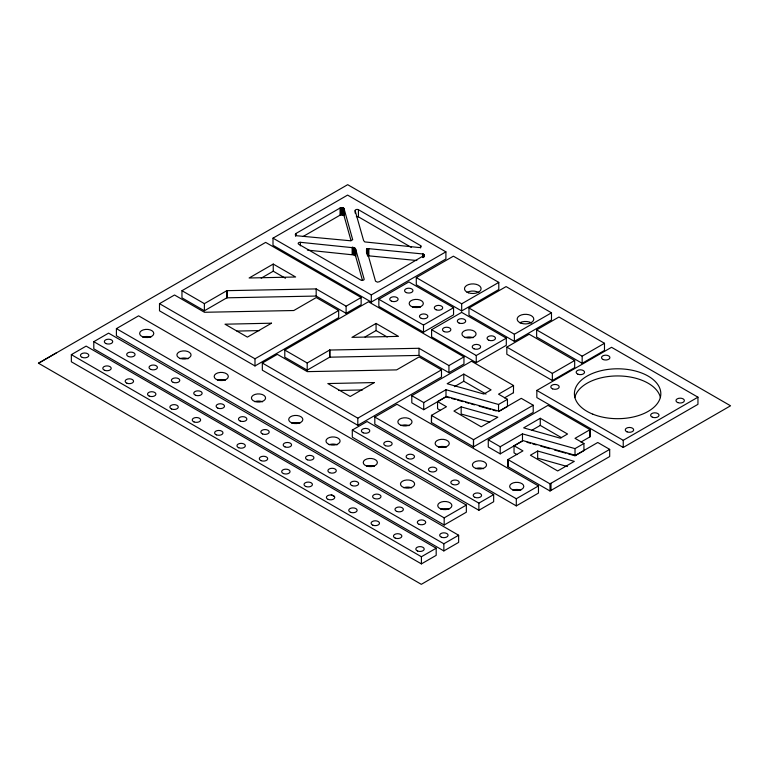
<?xml version="1.0" encoding="UTF-8"?>
<svg xmlns="http://www.w3.org/2000/svg" width="769" height="769" viewBox="0 0 769 769"><rect width="100%" height="100%" fill="white"/><g stroke="black" fill="none" stroke-linecap="round" stroke-linejoin="round"><path stroke-width="1.15" d="M366.515 249.3L375.522 281.185L377.396 282.146L379.367 281.733L424.382 255.279L422.71 253.953L368.466 248.637L366.515 249.3L366.515 252.866M295.584 233.718L295.267 234.92L296.824 235.756L350.568 240.774L352.702 239.736L344.012 208.514L342.138 207.553L340.158 207.966L295.873 233.536L295.584 236.102M38.45 363.285L347.684 184.675L730.55 405.792L421.316 584.325L38.45 363.208L56.137 353M71.354 354.644L86.138 346.108L436.186 548.21L436.186 555.353L421.412 563.888L71.354 361.786L71.354 354.644L421.412 556.746L436.186 548.21M93.799 341.676L108.583 333.14L458.641 535.243L458.641 542.385L443.857 550.921L93.799 348.818L93.799 341.676L443.857 543.779L458.641 535.243M116.407 328.632L138.583 315.828L466.341 505.06L466.341 512.202L444.174 525.006L116.407 335.765L116.407 328.632L444.174 517.864L466.341 505.06M159.5 303.668L174.525 294.998L204.458 312.281L293.806 310.522L316.261 297.555L338.668 310.493L338.668 317.635L254.991 365.948L159.5 310.811L159.5 303.668L254.991 358.806L338.668 310.493M181.965 290.701L265.651 242.389L361.142 297.516L361.142 304.659L346.108 313.339L316.174 296.055L226.836 297.814L204.381 310.782L181.965 297.843L181.965 290.701L204.381 303.64L226.836 290.672L316.174 288.913L346.108 306.197L361.142 297.516M273.005 238.159L347.598 195.095L445.905 251.848L445.905 258.99L371.302 302.054L273.005 245.301L273.005 238.159L371.302 294.921L445.905 251.848M303.082 236.516L340.158 215.109L342.138 214.695L344.012 215.656L351.058 240.774M273.245 264.065L249.127 277.993L295.632 276.994L273.245 264.065L273.245 271.207L285.453 278.263M261.181 278.176L273.245 271.207M262.325 363.035L277.349 354.355L307.283 371.638L396.621 369.889L419.086 356.922L441.493 369.86L441.493 377.002L357.816 425.305L262.325 370.177L262.325 363.035L357.816 418.173L441.493 369.86M284.79 350.068L368.466 301.756L463.957 356.883L463.957 364.025L448.933 372.705L418.999 355.422L329.661 357.181L307.196 370.139L284.79 357.21L284.79 350.068L307.196 362.997L329.661 350.039L418.999 348.28L448.933 365.563L463.957 356.883M416.289 277.599L453.393 256.183L498.793 282.386L498.793 289.529L461.679 310.955L416.289 284.741L416.289 277.599L461.679 303.813L498.793 282.386M378.848 299.266L408.906 281.915L453.556 307.696L453.556 314.838L423.498 332.189L378.848 306.408L378.848 299.266L423.498 325.047L453.556 307.696M376.07 323.432L351.942 337.36L398.457 336.361L376.07 323.432L376.07 330.574L387.259 337.033M365.015 336.957L376.07 330.574M468.984 308.023L506.089 286.597L551.488 312.81L551.488 319.952L514.374 341.378L468.984 315.165L468.984 308.023L514.374 334.236L551.488 312.81M431.601 329.728L461.66 312.377L506.31 338.158L506.31 345.291L476.251 362.651L431.601 336.87L431.601 329.728L476.251 355.509L506.31 338.158M352.298 430.054L367.082 421.518L493.66 494.602L493.66 501.744L478.876 510.27L352.298 437.196L352.298 430.054L478.876 503.128L493.66 494.602M374.811 417.058L396.977 404.254L538.463 485.941L538.463 493.083L516.297 505.887L374.811 424.2L374.811 417.058L516.297 498.745L538.463 485.941M449.423 397.823L445.991 396.862L423.729 409.714L411.8 402.821L411.8 395.679L471.474 361.228L513.548 385.519L513.432 392.728M506.829 347.107L529.159 334.217L574.674 360.498L574.674 367.64L552.353 380.53L506.829 354.249L506.829 347.107L552.353 373.388L574.674 360.498M536.637 329.891L558.967 317.001L604.482 343.282L604.482 350.424L582.162 363.314L536.637 337.033L536.637 329.891L582.162 356.172L604.482 343.282M463.794 374.109L447.154 383.721L483.836 394.036L491.074 389.864L463.794 374.109L463.794 381.251L486.018 394.084M411.8 395.679L423.729 402.572L445.991 389.72L498.543 404.465L507.453 399.322L507.453 406.465L498.543 411.607L498.543 404.465M454.441 386.653L463.794 381.251M437.561 401.591L446.462 396.448L499.014 411.194L521.276 398.342L533.215 405.234L533.215 412.376L473.531 446.827L431.457 422.537L431.457 415.395L446.462 406.734L437.561 401.591L437.561 408.733L440.531 410.444M431.457 422.537L431.582 415.327M461.169 406.878L453.941 411.05L481.211 426.805L497.851 417.192L461.169 406.878L461.169 414.02L489.824 422.075M513.548 385.519L498.543 394.18L507.453 399.322M504.493 397.881L513.548 392.661M536.839 390.431L611.547 347.3L697.954 397.189L697.954 404.331L623.236 447.462L536.839 397.573L536.839 390.431L623.236 440.32L697.954 397.189M431.457 415.395L473.531 439.685L533.215 405.234M568.166 453.835L575.02 455.757L583.931 450.615L583.931 443.482L575.02 448.615L522.478 433.87L522.478 441.012L500.215 453.873L488.277 446.981L488.277 439.839L547.961 405.378L590.034 429.669L590.034 436.811L580.98 442.04M540.271 418.269L523.641 427.872L560.313 438.195L567.551 434.014L540.271 418.269L540.271 425.411L561.485 437.657M488.277 439.839L500.215 446.731L522.478 433.87M531.956 430.207L540.271 425.411M514.038 445.741L522.949 440.608L575.491 455.354L597.753 442.492L609.692 449.384L609.692 456.526L550.008 490.987L507.934 466.696L507.934 459.554L522.949 450.884L514.038 445.741L514.038 452.883L517.008 454.604M507.934 466.696L508.059 459.478M537.656 451.028L530.418 455.21L557.688 470.955L574.328 461.352L537.656 451.028L537.656 458.17L567.455 466.562M590.034 429.669L575.02 438.34L583.931 443.482M507.934 459.554L550.008 483.845L609.692 449.384M236.929 331.083L259.586 330.593M338.562 390.469L362.41 389.96M416.846 260.518L368.12 255.779L368.12 248.637M300.371 242.302L354.499 247.878L355.672 249.223L364.15 279.128A1.99 1.153 0 0 1 363.872 279.829L363.295 280.176A1.99 1.153 0 0 1 360.853 280.099L298.68 244.206A1.99 1.153 0 0 1 298.41 242.917A1.99 1.153 0 0 1 300.371 242.302L300.371 245.869M307.427 250.108L354.499 255.02L355.672 256.365L362.516 280.512M451.711 398.467L455.133 399.428M457.42 400.063L463.13 401.668M465.418 402.312L468.84 403.273M471.128 403.917L474.55 404.879M479.125 406.157L490.545 409.358M492.833 410.002L496.255 410.963M527.044 442.3L530.466 443.261M532.754 443.905L536.185 444.867M540.751 446.145L549.893 448.712M554.459 449.99L565.888 453.201M358.431 209.706L420.605 245.609A1.99 1.153 0 0 1 420.739 247.012L420.134 247.349A1.99 1.153 0 0 1 418.913 247.503L364.794 241.927L363.612 240.582L355.134 210.677A1.99 1.153 0 0 1 356.21 209.553A1.99 1.153 0 0 1 358.431 209.706L358.431 216.848L411.28 247.358M331.276 494.784L334.39 496.582M623.236 440.32L623.236 447.462M589.91 429.746L589.91 436.888M582.162 356.172L582.162 363.314M575.02 448.615L575.02 455.757M552.353 373.388L552.353 380.53M550.998 483.278L550.998 490.411M550.008 483.845L550.008 490.987M516.297 498.745L516.297 505.887M514.374 334.236L514.374 341.378M500.215 446.731L500.215 453.873M478.876 503.128L478.876 510.27M476.251 355.509L476.251 362.651M473.531 439.685L473.531 446.827M473.464 439.657L473.464 446.799M461.679 303.813L461.679 310.955M448.933 365.563L448.933 372.705M445.991 389.72L445.991 396.862M444.174 517.864L444.174 525.006M443.857 543.779L443.857 550.921M424.075 254.549L424.075 256.933M423.815 254.347L423.815 256.721M423.729 402.572L423.729 409.714M423.498 254.174L423.498 256.548M423.498 325.047L423.498 332.189M423.123 254.039L423.123 257.605M422.71 253.953L422.71 257.519M421.412 556.746L421.412 563.888M420.605 245.609L420.605 247.983M418.999 348.28L418.999 355.422M371.302 294.921L371.302 302.054M368.803 248.666L368.803 255.808M368.466 248.637L368.466 255.779M367.784 248.675L367.784 255.817M367.467 248.743L367.467 255.885M367.169 248.848L367.169 253.607M366.909 248.973L366.909 253.732M366.688 249.127L366.688 253.885M357.816 418.173L357.816 425.305M355.672 249.223L355.672 256.365M355.451 248.733L355.586 256.115M355.134 210.677L355.134 213.061M355.268 248.493L355.268 255.635M355.047 248.272L355.047 255.414M354.788 248.07L354.788 255.212M354.499 247.878L354.499 255.02M354.163 247.705L354.163 254.847M353.807 247.551L353.807 254.693M353.423 247.426L353.423 254.568M353.009 247.32L353.009 254.462M352.587 247.243L352.587 254.385M352.154 247.195L352.154 254.337M346.108 306.197L346.108 313.339M344.012 208.514L344.012 215.656M343.858 208.274L343.858 215.416M343.618 208.053L343.618 215.195M343.32 207.87L343.32 215.012M342.964 207.717L342.964 214.859M342.57 207.611L342.57 214.753M342.138 207.553L342.138 214.695M341.705 207.543L341.705 214.686M341.273 207.582L341.273 214.724M340.859 207.668L340.859 214.811M340.484 207.793L340.484 214.936M340.158 207.966L340.158 215.109M329.911 350.03L329.911 357.172M329.661 350.039L329.661 357.181M316.174 288.913L316.174 296.055M307.196 362.997L307.196 370.139M295.873 233.536L295.873 235.91M254.991 358.806L254.991 365.948M227.095 290.663L227.095 297.805M226.836 290.672L226.836 297.814M204.381 303.64L204.381 310.782M142.928 337.13A7.084 4.095 0 0 1 150.801 337.255M180.196 358.642A7.084 4.095 0 0 1 188.059 358.767M217.454 380.155A7.084 4.095 0 0 1 225.327 380.28M254.722 401.668A7.084 4.095 0 0 1 262.585 401.793M291.98 423.19A7.084 4.095 0 0 1 299.852 423.306M329.247 444.703A7.084 4.095 0 0 1 337.12 444.818M366.505 466.216A7.084 4.095 0 0 1 374.378 466.331M403.773 487.729A7.084 4.095 0 0 1 411.646 487.844M441.031 509.241A7.084 4.095 0 0 1 448.904 509.357M401.158 425.555A7.084 4.095 0 0 1 409.021 425.68M512.942 490.103A7.084 4.095 0 0 1 520.815 490.218M438.417 447.068A7.084 4.095 0 0 1 446.289 447.193M475.684 468.59A7.084 4.095 0 0 1 483.547 468.706M574.779 397.631A43.208 24.944 0 0 1 617.613 375.935A43.208 24.944 0 0 1 660.456 397.631M467.071 292.355A8.305 4.797 0 0 1 478.818 292.537M519.767 322.778A8.305 4.797 0 0 1 531.514 322.951M412.463 307.158A7.084 4.095 0 0 1 420.335 307.273M465.216 337.62A7.084 4.095 0 0 1 473.089 337.735M356.316 216.666A1.99 1.153 0 0 1 358.431 216.848M271.515 323.201L247.397 337.12L225.009 324.201L271.515 323.201M374.34 382.558L350.212 396.487L327.825 383.558L374.34 382.558M412.54 306.966A7.084 4.095 0 0 0 423.325 303.582A7.084 4.095 0 0 0 412.866 299.881A7.084 4.095 0 0 0 412.54 306.966M406.34 292.604A4.201 2.422 0 0 0 412.943 290.845A4.201 2.422 0 0 0 407.003 288.423A4.201 2.422 0 0 0 406.34 292.604M436.09 309.782A4.201 2.422 0 0 0 442.694 308.023A4.201 2.422 0 0 0 436.754 305.601A4.201 2.422 0 0 0 436.09 309.782M421.249 318.347A4.201 2.422 0 0 0 427.852 316.588A4.201 2.422 0 0 0 421.912 314.165A4.201 2.422 0 0 0 421.249 318.347M391.498 301.169A4.201 2.422 0 0 0 398.102 299.42A4.201 2.422 0 0 0 392.161 296.988A4.201 2.422 0 0 0 391.498 301.169M468.446 292.787A8.305 4.797 0 0 0 481.096 288.817A8.305 4.797 0 0 0 468.821 284.482A8.305 4.797 0 0 0 468.446 292.787M521.142 323.211A8.305 4.797 0 0 0 533.792 319.241A8.305 4.797 0 0 0 521.517 314.896A8.305 4.797 0 0 0 521.142 323.211M465.293 337.418A7.084 4.095 0 0 0 476.078 334.044A7.084 4.095 0 0 0 465.62 330.343A7.084 4.095 0 0 0 465.293 337.418M459.093 323.057A4.201 2.422 0 0 0 465.697 321.307A4.201 2.422 0 0 0 459.756 318.885A4.201 2.422 0 0 0 459.093 323.057M488.844 340.234A4.201 2.422 0 0 0 495.447 338.475A4.201 2.422 0 0 0 489.507 336.053A4.201 2.422 0 0 0 488.844 340.234M474.002 348.809A4.201 2.422 0 0 0 480.606 347.05A4.201 2.422 0 0 0 474.665 344.627A4.201 2.422 0 0 0 474.002 348.809M444.251 331.631A4.201 2.422 0 0 0 450.855 329.872A4.201 2.422 0 0 0 444.915 327.45A4.201 2.422 0 0 0 444.251 331.631M592.832 414.174A43.208 24.944 0 0 0 660.658 395.92A43.208 24.944 0 0 0 599.359 371.129A43.208 24.944 0 0 0 592.832 414.174M603.29 359.575A4.201 2.422 0 0 0 609.894 357.816A4.201 2.422 0 0 0 603.963 355.393A4.201 2.422 0 0 0 603.29 359.575M577.942 374.215A4.201 2.422 0 0 0 584.536 372.456A4.201 2.422 0 0 0 578.605 370.033A4.201 2.422 0 0 0 577.942 374.215M552.584 388.854A4.201 2.422 0 0 0 559.188 387.095A4.201 2.422 0 0 0 553.247 384.673A4.201 2.422 0 0 0 552.584 388.854M677.758 402.572A4.201 2.422 0 0 0 684.362 400.812A4.201 2.422 0 0 0 678.421 398.39A4.201 2.422 0 0 0 677.758 402.572M652.4 417.211A4.201 2.422 0 0 0 659.004 415.452A4.201 2.422 0 0 0 653.064 413.03A4.201 2.422 0 0 0 652.4 417.211M627.043 431.851A4.201 2.422 0 0 0 633.646 430.092A4.201 2.422 0 0 0 627.706 427.67A4.201 2.422 0 0 0 627.043 431.851M401.235 425.363A7.084 4.095 0 0 0 412.021 421.979A7.084 4.095 0 0 0 401.553 418.278A7.084 4.095 0 0 0 401.235 425.363M513.029 489.901A7.084 4.095 0 0 0 523.804 486.527A7.084 4.095 0 0 0 513.346 482.826A7.084 4.095 0 0 0 513.029 489.901M475.761 468.388A7.084 4.095 0 0 0 486.546 465.014A7.084 4.095 0 0 0 476.078 461.313A7.084 4.095 0 0 0 475.761 468.388M438.493 446.876A7.084 4.095 0 0 0 449.279 443.492A7.084 4.095 0 0 0 438.82 439.791A7.084 4.095 0 0 0 438.493 446.876M407.887 458.622A4.201 2.422 0 0 0 414.491 456.863A4.201 2.422 0 0 0 408.55 454.441A4.201 2.422 0 0 0 407.887 458.622M385.529 445.712A4.201 2.422 0 0 0 392.132 443.953A4.201 2.422 0 0 0 386.201 441.531A4.201 2.422 0 0 0 385.529 445.712M363.17 432.803A4.201 2.422 0 0 0 369.774 431.044A4.201 2.422 0 0 0 363.843 428.621A4.201 2.422 0 0 0 363.17 432.803M474.963 497.351A4.201 2.422 0 0 0 481.567 495.592A4.201 2.422 0 0 0 475.627 493.169A4.201 2.422 0 0 0 474.963 497.351M452.605 484.441A4.201 2.422 0 0 0 459.208 482.682A4.201 2.422 0 0 0 453.268 480.26A4.201 2.422 0 0 0 452.605 484.441M430.246 471.532A4.201 2.422 0 0 0 436.85 469.772A4.201 2.422 0 0 0 430.909 467.35A4.201 2.422 0 0 0 430.246 471.532M143.015 336.937A7.084 4.095 0 0 0 153.79 333.554A7.084 4.095 0 0 0 143.332 329.853A7.084 4.095 0 0 0 143.015 336.937M180.273 358.45A7.084 4.095 0 0 0 191.058 355.067A7.084 4.095 0 0 0 180.59 351.366A7.084 4.095 0 0 0 180.273 358.45M217.54 379.963A7.084 4.095 0 0 0 228.316 376.579A7.084 4.095 0 0 0 217.858 372.878A7.084 4.095 0 0 0 217.54 379.963M254.799 401.476A7.084 4.095 0 0 0 265.584 398.102A7.084 4.095 0 0 0 255.116 394.391A7.084 4.095 0 0 0 254.799 401.476M292.066 422.988A7.084 4.095 0 0 0 302.842 419.614A7.084 4.095 0 0 0 292.383 415.914A7.084 4.095 0 0 0 292.066 422.988M329.324 444.501A7.084 4.095 0 0 0 340.109 441.127A7.084 4.095 0 0 0 329.641 437.426A7.084 4.095 0 0 0 329.324 444.501M366.592 466.014A7.084 4.095 0 0 0 377.368 462.64A7.084 4.095 0 0 0 366.909 458.939A7.084 4.095 0 0 0 366.592 466.014M403.85 487.536A7.084 4.095 0 0 0 414.635 484.153A7.084 4.095 0 0 0 404.167 480.452A7.084 4.095 0 0 0 403.85 487.536M441.118 509.049A7.084 4.095 0 0 0 451.893 505.666A7.084 4.095 0 0 0 441.435 501.965A7.084 4.095 0 0 0 441.118 509.049M419.105 524.323A4.201 2.422 0 0 0 425.709 522.564A4.201 2.422 0 0 0 419.768 520.142A4.201 2.422 0 0 0 419.105 524.323M441.464 537.233A4.201 2.422 0 0 0 448.067 535.474A4.201 2.422 0 0 0 442.127 533.052A4.201 2.422 0 0 0 441.464 537.233M396.746 511.414A4.201 2.422 0 0 0 403.35 509.655A4.201 2.422 0 0 0 397.419 507.232A4.201 2.422 0 0 0 396.746 511.414M352.039 485.604A4.201 2.422 0 0 0 358.642 483.845A4.201 2.422 0 0 0 352.702 481.423A4.201 2.422 0 0 0 352.039 485.604M374.388 498.514A4.201 2.422 0 0 0 380.991 496.755A4.201 2.422 0 0 0 375.061 494.332A4.201 2.422 0 0 0 374.388 498.514M307.321 459.785A4.201 2.422 0 0 0 313.925 458.026A4.201 2.422 0 0 0 307.984 455.604A4.201 2.422 0 0 0 307.321 459.785M284.963 446.876A4.201 2.422 0 0 0 291.566 445.116A4.201 2.422 0 0 0 285.626 442.694A4.201 2.422 0 0 0 284.963 446.876M329.68 472.695A4.201 2.422 0 0 0 336.284 470.936A4.201 2.422 0 0 0 330.343 468.513A4.201 2.422 0 0 0 329.68 472.695M195.528 395.247A4.201 2.422 0 0 0 202.132 393.488A4.201 2.422 0 0 0 196.191 391.065A4.201 2.422 0 0 0 195.528 395.247M262.604 433.966A4.201 2.422 0 0 0 269.208 432.207A4.201 2.422 0 0 0 263.267 429.784A4.201 2.422 0 0 0 262.604 433.966M217.887 408.156A4.201 2.422 0 0 0 224.49 406.397A4.201 2.422 0 0 0 218.55 403.975A4.201 2.422 0 0 0 217.887 408.156M150.811 369.428A4.201 2.422 0 0 0 157.414 367.669A4.201 2.422 0 0 0 151.483 365.246A4.201 2.422 0 0 0 150.811 369.428M173.169 382.337A4.201 2.422 0 0 0 179.773 380.578A4.201 2.422 0 0 0 173.832 378.156A4.201 2.422 0 0 0 173.169 382.337M128.452 356.518A4.201 2.422 0 0 0 135.056 354.759A4.201 2.422 0 0 0 129.125 352.337A4.201 2.422 0 0 0 128.452 356.518M240.245 421.056A4.201 2.422 0 0 0 246.849 419.307A4.201 2.422 0 0 0 240.908 416.875A4.201 2.422 0 0 0 240.245 421.056M106.103 343.608A4.201 2.422 0 0 0 112.707 341.849A4.201 2.422 0 0 0 106.766 339.427A4.201 2.422 0 0 0 106.103 343.608M82.225 357.393A4.201 2.422 0 0 0 88.829 355.634A4.201 2.422 0 0 0 82.889 353.211A4.201 2.422 0 0 0 82.225 357.393M104.584 370.302A4.201 2.422 0 0 0 111.188 368.543A4.201 2.422 0 0 0 105.247 366.121A4.201 2.422 0 0 0 104.584 370.302M126.943 383.212A4.201 2.422 0 0 0 133.546 381.453A4.201 2.422 0 0 0 127.606 379.03A4.201 2.422 0 0 0 126.943 383.212M216.368 434.841A4.201 2.422 0 0 0 222.972 433.082A4.201 2.422 0 0 0 217.041 430.659A4.201 2.422 0 0 0 216.368 434.841M194.019 421.931A4.201 2.422 0 0 0 200.622 420.182A4.201 2.422 0 0 0 194.682 417.75A4.201 2.422 0 0 0 194.019 421.931M372.878 525.198A4.201 2.422 0 0 0 379.482 523.439A4.201 2.422 0 0 0 373.542 521.017A4.201 2.422 0 0 0 372.878 525.198M417.596 551.017A4.201 2.422 0 0 0 424.2 549.258A4.201 2.422 0 0 0 418.259 546.836A4.201 2.422 0 0 0 417.596 551.017M350.52 512.289A4.201 2.422 0 0 0 357.124 510.529A4.201 2.422 0 0 0 351.183 508.107A4.201 2.422 0 0 0 350.52 512.289M395.237 538.108A4.201 2.422 0 0 0 401.841 536.349A4.201 2.422 0 0 0 395.9 533.926A4.201 2.422 0 0 0 395.237 538.108M261.085 460.66A4.201 2.422 0 0 0 267.689 458.901A4.201 2.422 0 0 0 261.748 456.478A4.201 2.422 0 0 0 261.085 460.66M238.726 447.75A4.201 2.422 0 0 0 245.33 445.991A4.201 2.422 0 0 0 239.399 443.569A4.201 2.422 0 0 0 238.726 447.75M328.161 499.389A4.201 2.422 0 0 0 334.765 497.63A4.201 2.422 0 0 0 328.824 495.207A4.201 2.422 0 0 0 328.161 499.389M305.802 486.479A4.201 2.422 0 0 0 312.406 484.72A4.201 2.422 0 0 0 306.466 482.298A4.201 2.422 0 0 0 305.802 486.479M149.301 396.122A4.201 2.422 0 0 0 155.905 394.362A4.201 2.422 0 0 0 149.965 391.94A4.201 2.422 0 0 0 149.301 396.122M171.66 409.031A4.201 2.422 0 0 0 178.264 407.272A4.201 2.422 0 0 0 172.323 404.85A4.201 2.422 0 0 0 171.66 409.031M283.444 473.569A4.201 2.422 0 0 0 290.048 471.81A4.201 2.422 0 0 0 284.107 469.388A4.201 2.422 0 0 0 283.444 473.569"/></g></svg>
